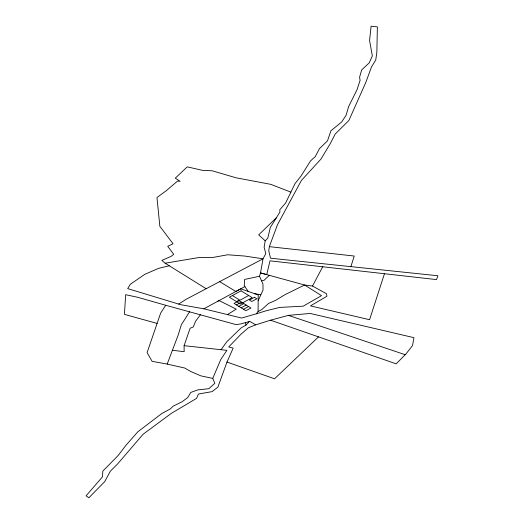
<?xml version="1.0" encoding="UTF-8"?>
<svg xmlns="http://www.w3.org/2000/svg" width="524" height="524" viewBox="0 0 524 524"><rect width="100%" height="100%" fill="white"/><g stroke="black" fill="none" stroke-linecap="round" stroke-linejoin="round"><path stroke-width="0.79" d="M203.869 308.813L241.577 318.048L256.367 313.791L258.09 311.498L258.214 294.933L240.732 288.835L203.869 308.813L180.675 304.686L127.705 288.613L130.286 284.309L144.834 274.307L158.53 268.373L169.272 265.773M269.316 246.653L268.779 250.891L270.482 258.208L437.92 275.762L436.485 279.587L269.978 260.834L266.742 274.615L260.513 272.912L263.022 258.81L265.786 253.636L264.122 247.164L265.203 240.85L267.797 238.125L270.286 227.54L279.934 212.037L279.796 209.738L285.619 203.004L295.058 183.551L300.914 176.234L310.509 160.92L315.212 156.676L319.476 148.626L327.507 140.818L330.945 130.725L341.674 121.987L346.043 115.332L348.683 106.464L357.001 89.807L360.073 80.427L359.602 77.113L361.73 69.856L369.197 62.88L372.335 55.93L369.584 40.505L371.09 26.2L377.365 26.881L376.867 52.046L375.76 59.998L371.49 66.98L365.654 82.805L348.866 120.494L335.249 133.993L330.192 143.753L321.009 159.027L301.392 180.459L277.412 224.875L269.316 246.653L354.231 256.039L350.897 266.631M258.168 300.678L263.048 290.027L262.943 283.982L259.498 276.259L260.513 272.912L304.601 285.01L312.501 286.038L326.511 293.754L326.917 296.243L310.463 305.892L369.571 319.712L384.492 273.633M249.313 321.533L241.145 323.839L236.141 324.638L165.702 305.269L160.652 313.09L147.113 352.6L152.104 361.337L167.182 364.082L184.723 368.031L190.729 371.49L200.856 375.859L212.757 378.387L214.827 383.273L208.853 388.71L197.817 389.876L190.808 392.417L187.756 397.506L182.005 401.823L173.11 406.198L170.385 408.871L161.733 413.587L137.786 431.828L125.636 445.662L118.208 455.435L102.835 471.089L102.442 476.892L86.08 495.815L88.838 497.8L104.708 481.654L110.354 471.181L117.442 464.126L143.137 434.2L171.466 413.272L196.631 398.338L198.393 394.035L212.069 391.631L217.899 387.131L226.977 362.058L233.167 348.119L228.726 346.947L241.047 334.142L248.455 327.742L255.738 324.841L270.515 320.197L288.416 315.363L310.247 313.463L413.967 337.672L412.545 345.545L405.969 353.936L396.177 363.846L270.515 320.197M172.468 350.235L184.153 351.722L184.094 345.683L190.14 328.221L193.258 326.969L195.668 321.14L200.496 314.682M167.182 364.082L178.298 334.731L181.311 324.841L189.655 311.656M212.757 378.387L220.84 359.385L226.879 350.346L184.094 345.683M312.501 286.038L322.804 266.565M221.056 349.731L226.754 341.792L241.191 327.854L245.959 325.116L249.555 321.271L255.738 324.841M276.338 217.814L258.673 234.876L265.203 240.85M318.5 336.866L274.543 378.793L226.977 362.058M269.323 275.329L263.998 280.36L261.391 280.818M178.677 304.084L186.23 299.23L263.022 258.81L244.623 256.046L227.698 254.769L212.384 257.546L199.827 257.389L165.139 263.205L161.864 260.441L171.138 256.347L173.706 254.323L167.746 246.306L173.064 243.745L159.853 226.329L156.964 197.515L166.219 190.756L177.59 181.049L180.197 181.324L175.291 178.153L187.251 166.861L202.533 170.359L212.286 170.798L235.957 177.767L270.816 184.35L290.892 192.144M227.429 314.583L236.252 309.16L219.084 300.553L217.322 301.51M236.455 301.575L239.488 299.931L232.374 295.549M248.684 295.503L234.032 303.435L245.887 310.732L250.944 307.994L239.088 300.697M236.403 304.889L241.459 302.158M238.774 306.35L243.83 303.612M241.145 307.811L246.201 305.073M243.516 309.271L248.573 306.533M248.258 291.462L244.891 286.582L235.846 291.482L219.576 281.624M258.09 311.498L261.725 309.632L268.596 303.416L275.657 300.324L285.023 294.658L304.601 285.01L321.526 295.654L303.2 306.173L279.672 307.424L266.192 310.758L256.367 313.791M259.498 276.259L244.616 279.443L244.256 285.442L244.891 286.582M254.69 293.709L260.782 294.711M157.043 323.406L124.43 314.367L125.662 294.704L137.635 297.278L165.702 305.269M288.416 315.363L405.203 354.709M165.139 263.205L206.155 288.711M245.468 322.62L245.959 325.116M241.099 290.833L229.342 297.193L240.424 304.018L252.175 297.658L241.099 290.833M254.481 297.305L249.424 300.036L251.795 301.497L256.852 298.759L254.481 297.305"/></g></svg>
